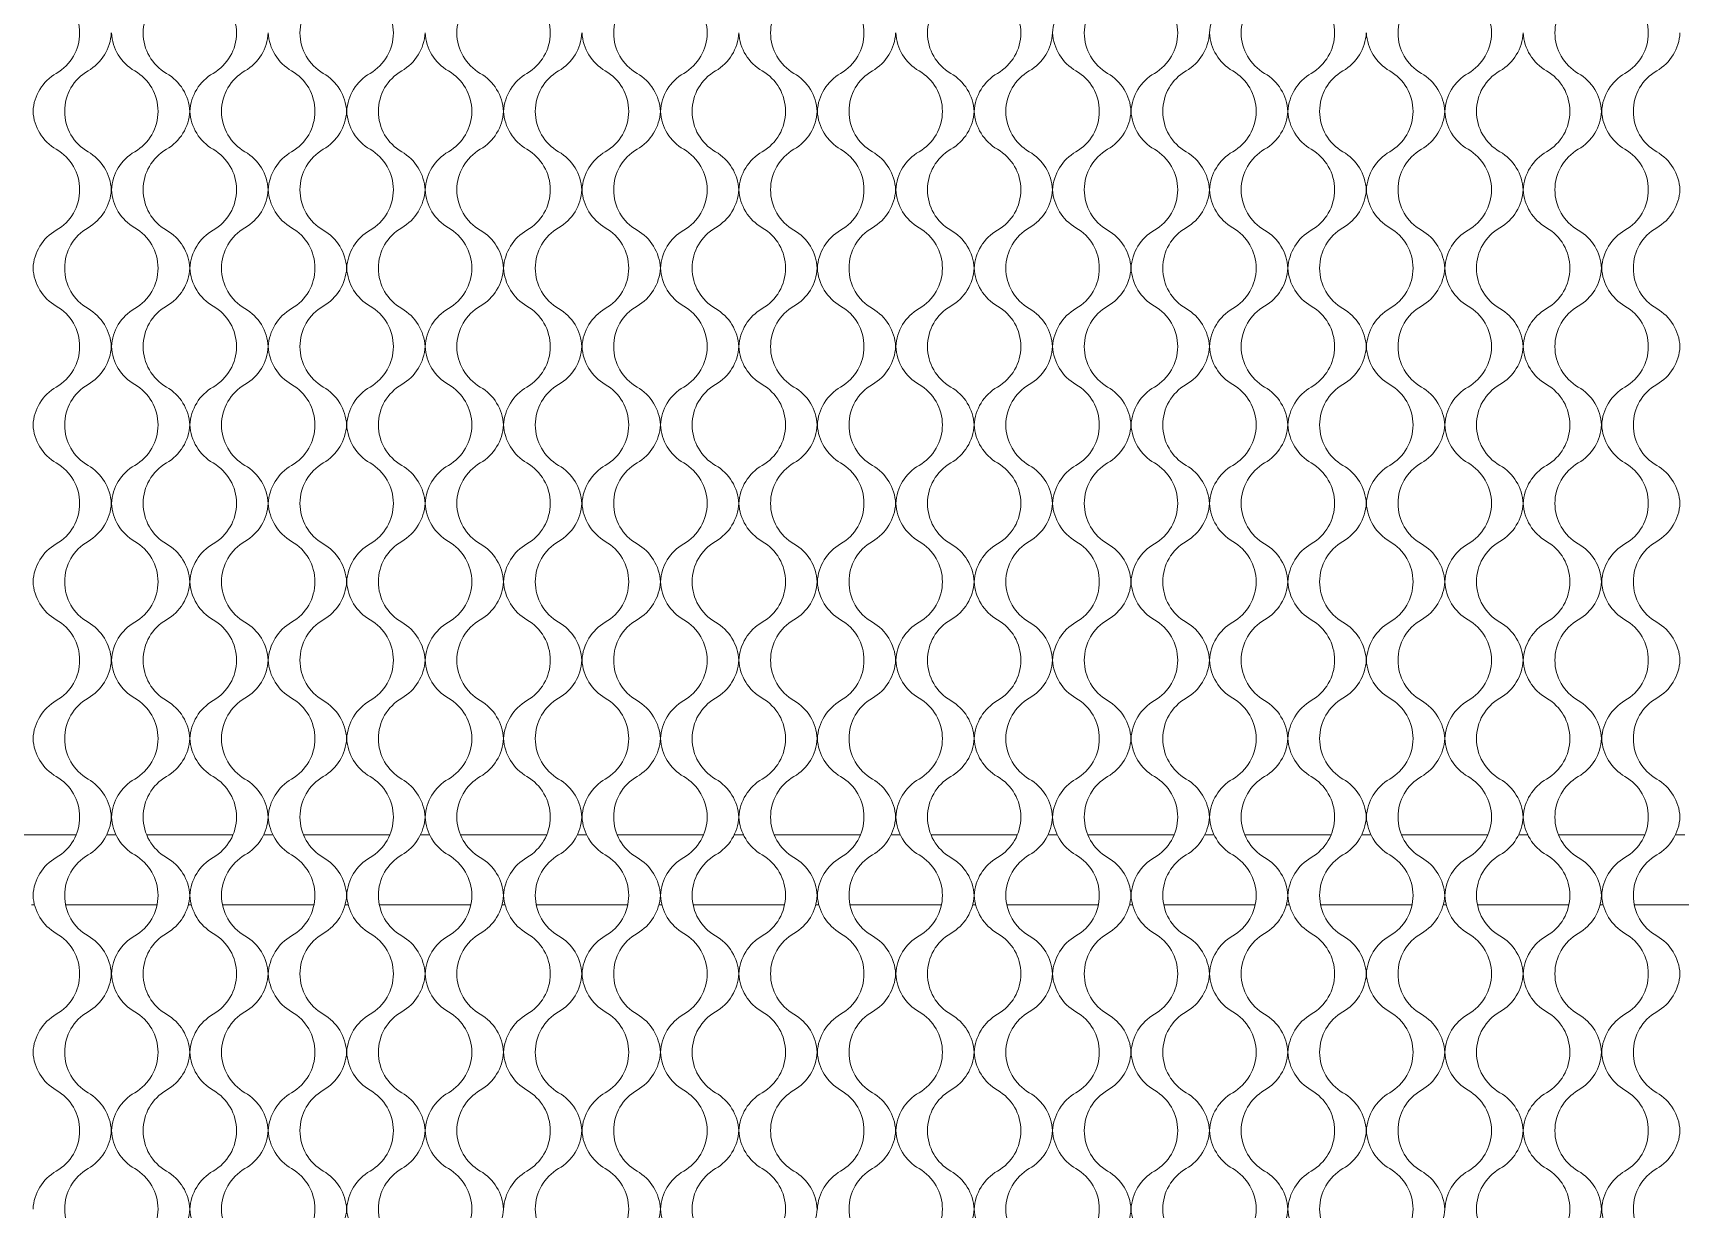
# Model space of a CAD drawing. Header units: millimetres. Extents: x 8 to 1476, y 6 to 1043.
# Drawn here: x 488.9 to 630, y 584.7 to 685.5 of the extents above; entities that cross this region are included whole.
import ezdxf

# ---------------------------------------------------------------- set-up
doc = ezdxf.new("R2010")
doc.units = ezdxf.units.MM
doc.header["$LTSCALE"] = 5

msp = doc.modelspace()

# ---------------------------------------------------------------- linework, layer by layer
at = {"color": 7, "linetype": 'Continuous', "lineweight": 15}
for p, q in [((492.618, 616.769), (485.249, 616.769)), ((496.046, 616.769), (495.256, 616.769)), ((506.053, 616.769), (498.685, 616.769)), ((509.481, 616.769), (508.691, 616.769)), ((519.488, 616.769), (512.12, 616.769)), ((522.916, 616.769), (522.126, 616.769)), ((532.923, 616.769), (525.555, 616.769)), ((536.352, 616.769), (535.561, 616.769)), ((546.358, 616.769), (538.99, 616.769)), ((549.787, 616.769), (548.996, 616.769)), ((559.793, 616.769), (552.425, 616.769)), ((563.222, 616.769), (562.431, 616.769)), ((573.228, 616.769), (565.86, 616.769)), ((576.657, 616.769), (575.867, 616.769)), ((586.663, 616.769), (579.295, 616.769)), ((590.092, 616.769), (589.302, 616.769)), ((600.098, 616.769), (592.73, 616.769)), ((603.527, 616.769), (602.737, 616.769)), ((613.534, 616.769), (606.165, 616.769)), ((616.962, 616.769), (616.172, 616.769)), ((626.969, 616.769), (619.6, 616.769)), ((630.397, 616.769), (629.607, 616.769)), ((488.81, 610.769), (489.058, 610.769)), ((491.733, 610.769), (499.57, 610.769)), ((502.245, 610.769), (502.493, 610.769)), ((505.168, 610.769), (513.005, 610.769)), ((515.68, 610.769), (515.928, 610.769)), ((518.603, 610.769), (526.44, 610.769)), ((529.115, 610.769), (529.363, 610.769)), ((532.038, 610.769), (539.875, 610.769)), ((542.55, 610.769), (542.798, 610.769)), ((545.473, 610.769), (553.31, 610.769)), ((555.985, 610.769), (556.233, 610.769)), ((558.908, 610.769), (566.745, 610.769)), ((569.42, 610.769), (569.668, 610.769)), ((572.343, 610.769), (580.18, 610.769)), ((582.855, 610.769), (583.103, 610.769)), ((585.778, 610.769), (593.615, 610.769)), ((596.29, 610.769), (596.538, 610.769)), ((599.213, 610.769), (607.05, 610.769)), ((609.725, 610.769), (609.973, 610.769)), ((612.649, 610.769), (620.485, 610.769)), ((623.16, 610.769), (623.408, 610.769)), ((626.084, 610.769), (633.92, 610.769))]:
    msp.add_line(p, q, dxfattribs=at)
for centre, start, end in [((488.934, 685.467), 300, 60), ((502.369, 685.467), 120, 240), ((502.369, 685.467), 300, 60), ((515.804, 685.467), 120, 240), ((515.804, 685.467), 300, 60), ((529.239, 685.467), 120, 240), ((529.239, 685.467), 300, 60), ((542.674, 685.467), 120, 240), ((542.674, 685.467), 300, 60), ((556.109, 685.467), 120, 240), ((556.109, 685.467), 300, 60), ((569.544, 685.467), 120, 240), ((569.544, 685.467), 300, 60), ((580.262, 685.256), 120, 176.98071), ((582.979, 685.467), 120, 240), ((582.979, 685.467), 300, 60), ((593.697, 685.256), 120, 176.98071), ((596.414, 685.467), 120, 240), ((596.414, 685.467), 300, 60), ((609.849, 685.467), 120, 240), ((609.849, 685.467), 300, 60), ((623.284, 685.467), 120, 240), ((623.284, 685.467), 300, 60), ((491.651, 685.677), 300, 356.98071), ((499.651, 685.677), 183.01929, 240), ((505.086, 685.677), 300, 356.98071), ((513.086, 685.677), 183.01929, 240), ((518.521, 685.677), 300, 356.98071), ((526.521, 685.677), 183.01929, 240), ((531.956, 685.677), 300, 356.98071), ((539.956, 685.677), 183.01929, 240), ((545.392, 685.677), 300, 356.98071), ((553.392, 685.677), 183.01929, 240), ((558.827, 685.677), 300, 356.98071), ((566.827, 685.677), 183.01929, 240), ((572.262, 685.677), 300, 356.98071), ((580.262, 685.677), 183.01929, 240), ((585.697, 685.677), 300, 356.98071), ((593.697, 685.677), 183.01929, 240), ((599.132, 685.677), 300, 356.98071), ((607.132, 685.677), 183.01929, 240), ((612.567, 685.677), 300, 356.98071), ((620.567, 685.677), 183.01929, 240), ((626.002, 685.677), 300, 356.98071), ((492.934, 678.538), 120, 176.98071), ((495.651, 678.749), 120, 240), ((495.651, 678.749), 300, 60), ((498.369, 678.538), 3.01929, 60), ((506.369, 678.538), 120, 176.98071), ((509.086, 678.749), 120, 240), ((509.086, 678.749), 300, 60), ((511.804, 678.538), 3.01929, 60), ((519.804, 678.538), 120, 176.98071), ((522.521, 678.749), 120, 240), ((522.521, 678.749), 300, 60), ((525.239, 678.538), 3.01929, 60), ((533.239, 678.538), 120, 176.98071), ((535.956, 678.749), 120, 240), ((535.956, 678.749), 300, 60), ((538.674, 678.538), 3.01929, 60), ((546.674, 678.538), 120, 176.98071), ((549.392, 678.749), 120, 240), ((549.392, 678.749), 300, 60), ((552.109, 678.538), 3.01929, 60), ((560.109, 678.538), 120, 176.98071), ((562.827, 678.749), 120, 240), ((562.827, 678.749), 300, 60), ((565.544, 678.538), 3.01929, 60), ((573.544, 678.538), 120, 176.98071), ((576.262, 678.749), 120, 240), ((576.262, 678.749), 300, 60), ((578.979, 678.538), 3.01929, 60), ((586.979, 678.538), 120, 176.98071), ((589.697, 678.749), 120, 240), ((589.697, 678.749), 300, 60), ((592.414, 678.538), 3.01929, 60), ((600.414, 678.538), 120, 176.98071), ((603.132, 678.749), 120, 240), ((603.132, 678.749), 300, 60), ((605.849, 678.538), 3.01929, 60), ((613.849, 678.538), 120, 176.98071), ((616.567, 678.749), 120, 240), ((616.567, 678.749), 300, 60), ((619.284, 678.538), 3.01929, 60), ((627.284, 678.538), 120, 176.98071), ((630.002, 678.749), 120, 240), ((492.934, 678.96), 183.01929, 240), ((498.369, 678.96), 300, 356.98071), ((506.369, 678.96), 183.01929, 240), ((511.804, 678.96), 300, 356.98071), ((519.804, 678.96), 183.01929, 240), ((525.239, 678.96), 300, 356.98071), ((533.239, 678.96), 183.01929, 240), ((538.674, 678.96), 300, 356.98071), ((546.674, 678.96), 183.01929, 240), ((552.109, 678.96), 300, 356.98071), ((560.109, 678.96), 183.01929, 240), ((565.544, 678.96), 300, 356.98071), ((573.544, 678.96), 183.01929, 240), ((578.979, 678.96), 300, 356.98071), ((586.979, 678.96), 183.01929, 240), ((592.414, 678.96), 300, 356.98071), ((600.414, 678.96), 183.01929, 240), ((605.849, 678.96), 300, 356.98071), ((613.849, 678.96), 183.01929, 240), ((619.284, 678.96), 300, 356.98071), ((627.284, 678.96), 183.01929, 240), ((488.934, 672.031), 300, 60), ((491.651, 671.821), 3.01929, 60), ((499.651, 671.821), 120, 176.98071), ((502.369, 672.031), 120, 240), ((502.369, 672.031), 300, 60), ((505.086, 671.821), 3.01929, 60), ((513.086, 671.821), 120, 176.98071), ((515.804, 672.031), 120, 240), ((515.804, 672.031), 300, 60), ((518.521, 671.821), 3.01929, 60), ((526.521, 671.821), 120, 176.98071), ((529.239, 672.031), 120, 240), ((529.239, 672.031), 300, 60), ((531.956, 671.821), 3.01929, 60), ((539.956, 671.821), 120, 176.98071), ((542.674, 672.031), 120, 240), ((542.674, 672.031), 300, 60), ((545.392, 671.821), 3.01929, 60), ((553.392, 671.821), 120, 176.98071), ((556.109, 672.031), 120, 240), ((556.109, 672.031), 300, 60), ((558.827, 671.821), 3.01929, 60), ((566.827, 671.821), 120, 176.98071), ((569.544, 672.031), 120, 240), ((569.544, 672.031), 300, 60), ((572.262, 671.821), 3.01929, 60), ((580.262, 671.821), 120, 176.98071), ((582.979, 672.031), 120, 240), ((582.979, 672.031), 300, 60), ((585.697, 671.821), 3.01929, 60), ((593.697, 671.821), 120, 176.98071), ((596.414, 672.031), 120, 240), ((596.414, 672.031), 300, 60), ((599.132, 671.821), 3.01929, 60), ((607.132, 671.821), 120, 176.98071), ((609.849, 672.031), 120, 240), ((609.849, 672.031), 300, 60), ((612.567, 671.821), 3.01929, 60), ((620.567, 671.821), 120, 176.98071), ((623.284, 672.031), 120, 240), ((623.284, 672.031), 300, 60), ((626.002, 671.821), 3.01929, 60), ((491.651, 672.242), 300, 356.98071), ((499.651, 672.242), 183.01929, 240), ((505.086, 672.242), 300, 356.98071), ((513.086, 672.242), 183.01929, 240), ((518.521, 672.242), 300, 356.98071), ((526.521, 672.242), 183.01929, 240), ((531.956, 672.242), 300, 356.98071), ((539.956, 672.242), 183.01929, 240), ((545.392, 672.242), 300, 356.98071), ((553.392, 672.242), 183.01929, 240), ((558.827, 672.242), 300, 356.98071), ((566.827, 672.242), 183.01929, 240), ((572.262, 672.242), 300, 356.98071), ((580.262, 672.242), 183.01929, 240), ((585.697, 672.242), 300, 356.98071), ((593.697, 672.242), 183.01929, 240), ((599.132, 672.242), 300, 356.98071), ((607.132, 672.242), 183.01929, 240), ((612.567, 672.242), 300, 356.98071), ((620.567, 672.242), 183.01929, 240), ((626.002, 672.242), 300, 356.98071), ((495.651, 665.314), 120, 240), ((495.651, 665.314), 300, 60), ((509.086, 665.314), 120, 240), ((509.086, 665.314), 300, 60), ((522.521, 665.314), 120, 240), ((522.521, 665.314), 300, 60), ((535.956, 665.314), 120, 240), ((535.956, 665.314), 300, 60), ((549.392, 665.314), 120, 240), ((549.392, 665.314), 300, 60), ((562.827, 665.314), 120, 240), ((562.827, 665.314), 300, 60), ((576.262, 665.314), 120, 240), ((576.262, 665.314), 300, 60), ((589.697, 665.314), 120, 240), ((589.697, 665.314), 300, 60), ((603.132, 665.314), 120, 240), ((603.132, 665.314), 300, 60), ((616.567, 665.314), 120, 240), ((616.567, 665.314), 300, 60), ((630.002, 665.314), 120, 240), ((492.934, 665.103), 120, 176.98071), ((498.369, 665.103), 3.01929, 60), ((506.369, 665.103), 120, 176.98071), ((511.804, 665.103), 3.01929, 60), ((519.804, 665.103), 120, 176.98071), ((525.239, 665.103), 3.01929, 60), ((533.239, 665.103), 120, 176.98071), ((538.674, 665.103), 3.01929, 60), ((546.674, 665.103), 120, 176.98071), ((552.109, 665.103), 3.01929, 60), ((560.109, 665.103), 120, 176.98071), ((565.544, 665.103), 3.01929, 60), ((573.544, 665.103), 120, 176.98071), ((578.979, 665.103), 3.01929, 60), ((586.979, 665.103), 120, 176.98071), ((592.414, 665.103), 3.01929, 60), ((600.414, 665.103), 120, 176.98071), ((605.849, 665.103), 3.01929, 60), ((613.849, 665.103), 120, 176.98071), ((619.284, 665.103), 3.01929, 60), ((627.284, 665.103), 120, 176.98071), ((492.934, 665.525), 183.01929, 240), ((498.369, 665.525), 300, 356.98071), ((506.369, 665.525), 183.01929, 240), ((511.804, 665.525), 300, 356.98071), ((519.804, 665.525), 183.01929, 240), ((525.239, 665.525), 300, 356.98071), ((533.239, 665.525), 183.01929, 240), ((538.674, 665.525), 300, 356.98071), ((546.674, 665.525), 183.01929, 240), ((552.109, 665.525), 300, 356.98071), ((560.109, 665.525), 183.01929, 240), ((565.544, 665.525), 300, 356.98071), ((573.544, 665.525), 183.01929, 240), ((578.979, 665.525), 300, 356.98071), ((586.979, 665.525), 183.01929, 240), ((592.414, 665.525), 300, 356.98071), ((600.414, 665.525), 183.01929, 240), ((605.849, 665.525), 300, 356.98071), ((613.849, 665.525), 183.01929, 240), ((619.284, 665.525), 300, 356.98071), ((627.284, 665.525), 183.01929, 240), ((488.934, 658.596), 300, 60), ((491.651, 658.386), 3.01929, 60), ((499.651, 658.386), 120, 176.98071), ((502.369, 658.596), 120, 240), ((502.369, 658.596), 300, 60), ((505.086, 658.386), 3.01929, 60), ((513.086, 658.386), 120, 176.98071), ((515.804, 658.596), 120, 240), ((515.804, 658.596), 300, 60), ((518.521, 658.386), 3.01929, 60), ((526.521, 658.386), 120, 176.98071), ((529.239, 658.596), 120, 240), ((529.239, 658.596), 300, 60), ((531.956, 658.386), 3.01929, 60), ((539.956, 658.386), 120, 176.98071), ((542.674, 658.596), 120, 240), ((542.674, 658.596), 300, 60), ((545.392, 658.386), 3.01929, 60), ((553.392, 658.386), 120, 176.98071), ((556.109, 658.596), 120, 240), ((556.109, 658.596), 300, 60), ((558.827, 658.386), 3.01929, 60), ((566.827, 658.386), 120, 176.98071), ((569.544, 658.596), 120, 240), ((569.544, 658.596), 300, 60), ((572.262, 658.386), 3.01929, 60), ((580.262, 658.386), 120, 176.98071), ((582.979, 658.596), 120, 240), ((582.979, 658.596), 300, 60), ((585.697, 658.386), 3.01929, 60), ((593.697, 658.386), 120, 176.98071), ((596.414, 658.596), 120, 240), ((596.414, 658.596), 300, 60), ((599.132, 658.386), 3.01929, 60), ((607.132, 658.386), 120, 176.98071), ((609.849, 658.596), 120, 240), ((609.849, 658.596), 300, 60), ((612.567, 658.386), 3.01929, 60), ((620.567, 658.386), 120, 176.98071), ((623.284, 658.596), 120, 240), ((623.284, 658.596), 300, 60), ((626.002, 658.386), 3.01929, 60), ((491.651, 658.807), 300, 356.98071), ((499.651, 658.807), 183.01929, 240), ((505.086, 658.807), 300, 356.98071), ((513.086, 658.807), 183.01929, 240), ((518.521, 658.807), 300, 356.98071), ((526.521, 658.807), 183.01929, 240), ((531.956, 658.807), 300, 356.98071), ((539.956, 658.807), 183.01929, 240), ((545.392, 658.807), 300, 356.98071), ((553.392, 658.807), 183.01929, 240), ((558.827, 658.807), 300, 356.98071), ((566.827, 658.807), 183.01929, 240), ((572.262, 658.807), 300, 356.98071), ((580.262, 658.807), 183.01929, 240), ((585.697, 658.807), 300, 356.98071), ((593.697, 658.807), 183.01929, 240), ((599.132, 658.807), 300, 356.98071), ((607.132, 658.807), 183.01929, 240), ((612.567, 658.807), 300, 356.98071), ((620.567, 658.807), 183.01929, 240), ((626.002, 658.807), 300, 356.98071), ((492.934, 651.668), 120, 176.98071), ((495.651, 651.879), 120, 240), ((495.651, 651.879), 300, 60), ((498.369, 651.668), 3.01929, 60), ((506.369, 651.668), 120, 176.98071), ((509.086, 651.879), 120, 240), ((509.086, 651.879), 300, 60), ((511.804, 651.668), 3.01929, 60), ((519.804, 651.668), 120, 176.98071), ((522.521, 651.879), 120, 240), ((522.521, 651.879), 300, 60), ((525.239, 651.668), 3.01929, 60), ((533.239, 651.668), 120, 176.98071), ((535.956, 651.879), 120, 240), ((535.956, 651.879), 300, 60), ((538.674, 651.668), 3.01929, 60), ((546.674, 651.668), 120, 176.98071), ((549.392, 651.879), 120, 240), ((549.392, 651.879), 300, 60), ((552.109, 651.668), 3.01929, 60), ((560.109, 651.668), 120, 176.98071), ((562.827, 651.879), 120, 240), ((562.827, 651.879), 300, 60), ((565.544, 651.668), 3.01929, 60), ((573.544, 651.668), 120, 176.98071), ((576.262, 651.879), 120, 240), ((576.262, 651.879), 300, 60), ((578.979, 651.668), 3.01929, 60), ((586.979, 651.668), 120, 176.98071), ((589.697, 651.879), 120, 240), ((589.697, 651.879), 300, 60), ((592.414, 651.668), 3.01929, 60), ((600.414, 651.668), 120, 176.98071), ((603.132, 651.879), 120, 240), ((603.132, 651.879), 300, 60), ((605.849, 651.668), 3.01929, 60), ((613.849, 651.668), 120, 176.98071), ((616.567, 651.879), 120, 240), ((616.567, 651.879), 300, 60), ((619.284, 651.668), 3.01929, 60), ((627.284, 651.668), 120, 176.98071), ((630.002, 651.879), 120, 240), ((492.934, 652.09), 183.01929, 240), ((498.369, 652.09), 300, 356.98071), ((506.369, 652.09), 183.01929, 240), ((511.804, 652.09), 300, 356.98071), ((519.804, 652.09), 183.01929, 240), ((525.239, 652.09), 300, 356.98071), ((533.239, 652.09), 183.01929, 240), ((538.674, 652.09), 300, 356.98071), ((546.674, 652.09), 183.01929, 240), ((552.109, 652.09), 300, 356.98071), ((560.109, 652.09), 183.01929, 240), ((565.544, 652.09), 300, 356.98071), ((573.544, 652.09), 183.01929, 240), ((578.979, 652.09), 300, 356.98071), ((586.979, 652.09), 183.01929, 240), ((592.414, 652.09), 300, 356.98071), ((600.414, 652.09), 183.01929, 240), ((605.849, 652.09), 300, 356.98071), ((613.849, 652.09), 183.01929, 240), ((619.284, 652.09), 300, 356.98071), ((627.284, 652.09), 183.01929, 240), ((488.934, 645.161), 300, 60), ((491.651, 644.951), 3.01929, 60), ((499.651, 644.951), 120, 176.98071), ((502.369, 645.161), 120, 240), ((502.369, 645.161), 300, 60), ((505.086, 644.951), 3.01929, 60), ((513.086, 644.951), 120, 176.98071), ((515.804, 645.161), 120, 240), ((515.804, 645.161), 300, 60), ((518.521, 644.951), 3.01929, 60), ((526.521, 644.951), 120, 176.98071), ((529.239, 645.161), 120, 240), ((529.239, 645.161), 300, 60), ((531.956, 644.951), 3.01929, 60), ((539.956, 644.951), 120, 176.98071), ((542.674, 645.161), 120, 240), ((542.674, 645.161), 300, 60), ((545.392, 644.951), 3.01929, 60), ((553.392, 644.951), 120, 176.98071), ((556.109, 645.161), 120, 240), ((556.109, 645.161), 300, 60), ((558.827, 644.951), 3.01929, 60), ((566.827, 644.951), 120, 176.98071), ((569.544, 645.161), 120, 240), ((569.544, 645.161), 300, 60), ((572.262, 644.951), 3.01929, 60), ((580.262, 644.951), 120, 176.98071), ((582.979, 645.161), 120, 240), ((582.979, 645.161), 300, 60), ((585.697, 644.951), 3.01929, 60), ((593.697, 644.951), 120, 176.98071), ((596.414, 645.161), 120, 240), ((596.414, 645.161), 300, 60), ((599.132, 644.951), 3.01929, 60), ((607.132, 644.951), 120, 176.98071), ((609.849, 645.161), 120, 240), ((609.849, 645.161), 300, 60), ((612.567, 644.951), 3.01929, 60), ((620.567, 644.951), 120, 176.98071), ((623.284, 645.161), 120, 240), ((623.284, 645.161), 300, 60), ((626.002, 644.951), 3.01929, 60), ((491.651, 645.372), 300, 356.98071), ((499.651, 645.372), 183.01929, 240), ((505.086, 645.372), 300, 356.98071), ((513.086, 645.372), 183.01929, 240), ((518.521, 645.372), 300, 356.98071), ((526.521, 645.372), 183.01929, 240), ((531.956, 645.372), 300, 356.98071), ((539.956, 645.372), 183.01929, 240), ((545.392, 645.372), 300, 356.98071), ((553.392, 645.372), 183.01929, 240), ((558.827, 645.372), 300, 356.98071), ((566.827, 645.372), 183.01929, 240), ((572.262, 645.372), 300, 356.98071), ((580.262, 645.372), 183.01929, 240), ((585.697, 645.372), 300, 356.98071), ((593.697, 645.372), 183.01929, 240), ((599.132, 645.372), 300, 356.98071), ((607.132, 645.372), 183.01929, 240), ((612.567, 645.372), 300, 356.98071), ((620.567, 645.372), 183.01929, 240), ((626.002, 645.372), 300, 356.98071), ((495.651, 638.444), 120, 240), ((495.651, 638.444), 300, 60), ((509.086, 638.444), 120, 240), ((509.086, 638.444), 300, 60), ((522.521, 638.444), 120, 240), ((522.521, 638.444), 300, 60), ((535.956, 638.444), 120, 240), ((535.956, 638.444), 300, 60), ((549.392, 638.444), 120, 240), ((549.392, 638.444), 300, 60), ((562.827, 638.444), 120, 240), ((562.827, 638.444), 300, 60), ((576.262, 638.444), 120, 240), ((576.262, 638.444), 300, 60), ((589.697, 638.444), 120, 240), ((589.697, 638.444), 300, 60), ((603.132, 638.444), 120, 240), ((603.132, 638.444), 300, 60), ((616.567, 638.444), 120, 240), ((616.567, 638.444), 300, 60), ((630.002, 638.444), 120, 240), ((492.934, 638.233), 120, 176.98071), ((498.369, 638.233), 3.01929, 60), ((506.369, 638.233), 120, 176.98071), ((511.804, 638.233), 3.01929, 60), ((519.804, 638.233), 120, 176.98071), ((525.239, 638.233), 3.01929, 60), ((533.239, 638.233), 120, 176.98071), ((538.674, 638.233), 3.01929, 60), ((546.674, 638.233), 120, 176.98071), ((552.109, 638.233), 3.01929, 60), ((560.109, 638.233), 120, 176.98071), ((565.544, 638.233), 3.01929, 60), ((573.544, 638.233), 120, 176.98071), ((578.979, 638.233), 3.01929, 60), ((586.979, 638.233), 120, 176.98071), ((592.414, 638.233), 3.01929, 60), ((600.414, 638.233), 120, 176.98071), ((605.849, 638.233), 3.01929, 60), ((613.849, 638.233), 120, 176.98071), ((619.284, 638.233), 3.01929, 60), ((627.284, 638.233), 120, 176.98071), ((492.934, 638.655), 183.01929, 240), ((498.369, 638.655), 300, 356.98071), ((506.369, 638.655), 183.01929, 240), ((511.804, 638.655), 300, 356.98071), ((519.804, 638.655), 183.01929, 240), ((525.239, 638.655), 300, 356.98071), ((533.239, 638.655), 183.01929, 240), ((538.674, 638.655), 300, 356.98071), ((546.674, 638.655), 183.01929, 240), ((552.109, 638.655), 300, 356.98071), ((560.109, 638.655), 183.01929, 240), ((565.544, 638.655), 300, 356.98071), ((573.544, 638.655), 183.01929, 240), ((578.979, 638.655), 300, 356.98071), ((586.979, 638.655), 183.01929, 240), ((592.414, 638.655), 300, 356.98071), ((600.414, 638.655), 183.01929, 240), ((605.849, 638.655), 300, 356.98071), ((613.849, 638.655), 183.01929, 240), ((619.284, 638.655), 300, 356.98071), ((627.284, 638.655), 183.01929, 240), ((488.934, 631.726), 300, 60), ((491.651, 631.516), 3.01929, 60), ((499.651, 631.516), 120, 176.98071), ((502.369, 631.726), 120, 240), ((502.369, 631.726), 300, 60), ((505.086, 631.516), 3.01929, 60), ((513.086, 631.516), 120, 176.98071), ((515.804, 631.726), 120, 240), ((515.804, 631.726), 300, 60), ((518.521, 631.516), 3.01929, 60), ((526.521, 631.516), 120, 176.98071), ((529.239, 631.726), 120, 240), ((529.239, 631.726), 300, 60), ((531.956, 631.516), 3.01929, 60), ((539.956, 631.516), 120, 176.98071), ((542.674, 631.726), 120, 240), ((542.674, 631.726), 300, 60), ((545.392, 631.516), 3.01929, 60), ((553.392, 631.516), 120, 176.98071), ((556.109, 631.726), 120, 240), ((556.109, 631.726), 300, 60), ((558.827, 631.516), 3.01929, 60), ((566.827, 631.516), 120, 176.98071), ((569.544, 631.726), 120, 240), ((569.544, 631.726), 300, 60), ((572.262, 631.516), 3.01929, 60), ((580.262, 631.516), 120, 176.98071), ((582.979, 631.726), 120, 240), ((582.979, 631.726), 300, 60), ((585.697, 631.516), 3.01929, 60), ((593.697, 631.516), 120, 176.98071), ((596.414, 631.726), 120, 240), ((596.414, 631.726), 300, 60), ((599.132, 631.516), 3.01929, 60), ((607.132, 631.516), 120, 176.98071), ((609.849, 631.726), 120, 240), ((609.849, 631.726), 300, 60), ((612.567, 631.516), 3.01929, 60), ((620.567, 631.516), 120, 176.98071), ((623.284, 631.726), 120, 240), ((623.284, 631.726), 300, 60), ((626.002, 631.516), 3.01929, 60), ((491.651, 631.937), 300, 356.98071), ((499.651, 631.937), 183.01929, 240), ((505.086, 631.937), 300, 356.98071), ((513.086, 631.937), 183.01929, 240), ((518.521, 631.937), 300, 356.98071), ((526.521, 631.937), 183.01929, 240), ((531.956, 631.937), 300, 356.98071), ((539.956, 631.937), 183.01929, 240), ((545.392, 631.937), 300, 356.98071), ((553.392, 631.937), 183.01929, 240), ((558.827, 631.937), 300, 356.98071), ((566.827, 631.937), 183.01929, 240), ((572.262, 631.937), 300, 356.98071), ((580.262, 631.937), 183.01929, 240), ((585.697, 631.937), 300, 356.98071), ((593.697, 631.937), 183.01929, 240), ((599.132, 631.937), 300, 356.98071), ((607.132, 631.937), 183.01929, 240), ((612.567, 631.937), 300, 356.98071), ((620.567, 631.937), 183.01929, 240), ((626.002, 631.937), 300, 356.98071), ((492.934, 624.798), 120, 176.98071), ((495.651, 625.009), 120, 240), ((495.651, 625.009), 300, 60), ((498.369, 624.798), 3.01929, 60), ((506.369, 624.798), 120, 176.98071), ((509.086, 625.009), 120, 240), ((509.086, 625.009), 300, 60), ((511.804, 624.798), 3.01929, 60), ((519.804, 624.798), 120, 176.98071), ((522.521, 625.009), 120, 240), ((522.521, 625.009), 300, 60), ((525.239, 624.798), 3.01929, 60), ((533.239, 624.798), 120, 176.98071), ((535.956, 625.009), 120, 240), ((535.956, 625.009), 300, 60), ((538.674, 624.798), 3.01929, 60), ((546.674, 624.798), 120, 176.98071), ((549.392, 625.009), 120, 240), ((549.392, 625.009), 300, 60), ((552.109, 624.798), 3.01929, 60), ((560.109, 624.798), 120, 176.98071), ((562.827, 625.009), 120, 240), ((562.827, 625.009), 300, 60), ((565.544, 624.798), 3.01929, 60), ((573.544, 624.798), 120, 176.98071), ((576.262, 625.009), 120, 240), ((576.262, 625.009), 300, 60), ((578.979, 624.798), 3.01929, 60), ((586.979, 624.798), 120, 176.98071), ((589.697, 625.009), 120, 240), ((589.697, 625.009), 300, 60), ((592.414, 624.798), 3.01929, 60), ((600.414, 624.798), 120, 176.98071), ((603.132, 625.009), 120, 240), ((603.132, 625.009), 300, 60), ((605.849, 624.798), 3.01929, 60), ((613.849, 624.798), 120, 176.98071), ((616.567, 625.009), 120, 240), ((616.567, 625.009), 300, 60), ((619.284, 624.798), 3.01929, 60), ((627.284, 624.798), 120, 176.98071), ((630.002, 625.009), 120, 240), ((492.934, 625.22), 183.01929, 240), ((498.369, 625.22), 300, 356.98071), ((506.369, 625.22), 183.01929, 240), ((511.804, 625.22), 300, 356.98071), ((519.804, 625.22), 183.01929, 240), ((525.239, 625.22), 300, 356.98071), ((533.239, 625.22), 183.01929, 240), ((538.674, 625.22), 300, 356.98071), ((546.674, 625.22), 183.01929, 240), ((552.109, 625.22), 300, 356.98071), ((560.109, 625.22), 183.01929, 240), ((565.544, 625.22), 300, 356.98071), ((573.544, 625.22), 183.01929, 240), ((578.979, 625.22), 300, 356.98071), ((586.979, 625.22), 183.01929, 240), ((592.414, 625.22), 300, 356.98071), ((600.414, 625.22), 183.01929, 240), ((605.849, 625.22), 300, 356.98071), ((613.849, 625.22), 183.01929, 240), ((619.284, 625.22), 300, 356.98071), ((627.284, 625.22), 183.01929, 240), ((488.934, 618.291), 300, 60), ((491.651, 618.081), 3.01929, 60), ((499.651, 618.081), 120, 176.98071), ((502.369, 618.291), 120, 240), ((502.369, 618.291), 300, 60), ((505.086, 618.081), 3.01929, 60), ((513.086, 618.081), 120, 176.98071), ((515.804, 618.291), 120, 240), ((515.804, 618.291), 300, 60), ((518.521, 618.081), 3.01929, 60), ((526.521, 618.081), 120, 176.98071), ((529.239, 618.291), 120, 240), ((529.239, 618.291), 300, 60), ((531.956, 618.081), 3.01929, 60), ((539.956, 618.081), 120, 176.98071), ((542.674, 618.291), 120, 240), ((542.674, 618.291), 300, 60), ((545.392, 618.081), 3.01929, 60), ((553.392, 618.081), 120, 176.98071), ((556.109, 618.291), 120, 240), ((556.109, 618.291), 300, 60), ((558.827, 618.081), 3.01929, 60), ((566.827, 618.081), 120, 176.98071), ((569.544, 618.291), 120, 240), ((569.544, 618.291), 300, 60), ((572.262, 618.081), 3.01929, 60), ((580.262, 618.081), 120, 176.98071), ((582.979, 618.291), 120, 240), ((582.979, 618.291), 300, 60), ((585.697, 618.081), 3.01929, 60), ((593.697, 618.081), 120, 176.98071), ((596.414, 618.291), 120, 240), ((596.414, 618.291), 300, 60), ((599.132, 618.081), 3.01929, 60), ((607.132, 618.081), 120, 176.98071), ((609.849, 618.291), 120, 240), ((609.849, 618.291), 300, 60), ((612.567, 618.081), 3.01929, 60), ((620.567, 618.081), 120, 176.98071), ((623.284, 618.291), 120, 240), ((623.284, 618.291), 300, 60), ((626.002, 618.081), 3.01929, 60), ((491.651, 618.502), 300, 356.98071), ((499.651, 618.502), 183.01929, 240), ((505.086, 618.502), 300, 356.98071), ((513.086, 618.502), 183.01929, 240), ((518.521, 618.502), 300, 356.98071), ((526.521, 618.502), 183.01929, 240), ((531.956, 618.502), 300, 356.98071), ((539.956, 618.502), 183.01929, 240), ((545.392, 618.502), 300, 356.98071), ((553.392, 618.502), 183.01929, 240), ((558.827, 618.502), 300, 356.98071), ((566.827, 618.502), 183.01929, 240), ((572.262, 618.502), 300, 356.98071), ((580.262, 618.502), 183.01929, 240), ((585.697, 618.502), 300, 356.98071), ((593.697, 618.502), 183.01929, 240), ((599.132, 618.502), 300, 356.98071), ((607.132, 618.502), 183.01929, 240), ((612.567, 618.502), 300, 356.98071), ((620.567, 618.502), 183.01929, 240), ((626.002, 618.502), 300, 356.98071), ((492.934, 611.363), 120, 176.98071), ((495.651, 611.574), 120, 240), ((495.651, 611.574), 300, 60), ((498.369, 611.363), 3.01929, 60), ((506.369, 611.363), 120, 176.98071), ((509.086, 611.574), 120, 240), ((509.086, 611.574), 300, 60), ((511.804, 611.363), 3.01929, 60), ((519.804, 611.363), 120, 176.98071), ((522.521, 611.574), 120, 240), ((522.521, 611.574), 300, 60), ((525.239, 611.363), 3.01929, 60), ((533.239, 611.363), 120, 176.98071), ((535.956, 611.574), 120, 240), ((535.956, 611.574), 300, 60), ((538.674, 611.363), 3.01929, 60), ((546.674, 611.363), 120, 176.98071), ((549.392, 611.574), 120, 240), ((549.392, 611.574), 300, 60), ((552.109, 611.363), 3.01929, 60), ((560.109, 611.363), 120, 176.98071), ((562.827, 611.574), 120, 240), ((562.827, 611.574), 300, 60), ((565.544, 611.363), 3.01929, 60), ((573.544, 611.363), 120, 176.98071), ((576.262, 611.574), 120, 240), ((576.262, 611.574), 300, 60), ((578.979, 611.363), 3.01929, 60), ((586.979, 611.363), 120, 176.98071), ((589.697, 611.574), 120, 240), ((589.697, 611.574), 300, 60), ((592.414, 611.363), 3.01929, 60), ((600.414, 611.363), 120, 176.98071), ((603.132, 611.574), 120, 240), ((603.132, 611.574), 300, 60), ((605.849, 611.363), 3.01929, 60), ((613.849, 611.363), 120, 176.98071), ((616.567, 611.574), 120, 240), ((616.567, 611.574), 300, 60), ((619.284, 611.363), 3.01929, 60), ((627.284, 611.363), 120, 176.98071), ((630.002, 611.574), 120, 240), ((492.934, 611.785), 183.01929, 240), ((498.369, 611.785), 300, 356.98071), ((506.369, 611.785), 183.01929, 240), ((511.804, 611.785), 300, 356.98071), ((519.804, 611.785), 183.01929, 240), ((525.239, 611.785), 300, 356.98071), ((533.239, 611.785), 183.01929, 240), ((538.674, 611.785), 300, 356.98071), ((546.674, 611.785), 183.01929, 240), ((552.109, 611.785), 300, 356.98071), ((560.109, 611.785), 183.01929, 240), ((565.544, 611.785), 300, 356.98071), ((573.544, 611.785), 183.01929, 240), ((578.979, 611.785), 300, 356.98071), ((586.979, 611.785), 183.01929, 240), ((592.414, 611.785), 300, 356.98071), ((600.414, 611.785), 183.01929, 240), ((605.849, 611.785), 300, 356.98071), ((613.849, 611.785), 183.01929, 240), ((619.284, 611.785), 300, 356.98071), ((627.284, 611.785), 183.01929, 240), ((488.934, 604.856), 300, 60), ((491.651, 604.646), 3.01929, 60), ((499.651, 604.646), 120, 176.98071), ((502.369, 604.856), 120, 240), ((502.369, 604.856), 300, 60), ((505.086, 604.646), 3.01929, 60), ((513.086, 604.646), 120, 176.98071), ((515.804, 604.856), 120, 240), ((515.804, 604.856), 300, 60), ((518.521, 604.646), 3.01929, 60), ((526.521, 604.646), 120, 176.98071), ((529.239, 604.856), 120, 240), ((529.239, 604.856), 300, 60), ((531.956, 604.646), 3.01929, 60), ((539.956, 604.646), 120, 176.98071), ((542.674, 604.856), 120, 240), ((542.674, 604.856), 300, 60), ((545.392, 604.646), 3.01929, 60), ((553.392, 604.646), 120, 176.98071), ((556.109, 604.856), 120, 240), ((556.109, 604.856), 300, 60), ((558.827, 604.646), 3.01929, 60), ((566.827, 604.646), 120, 176.98071), ((569.544, 604.856), 120, 240), ((569.544, 604.856), 300, 60), ((572.262, 604.646), 3.01929, 60), ((580.262, 604.646), 120, 176.98071), ((582.979, 604.856), 120, 240), ((582.979, 604.856), 300, 60), ((585.697, 604.646), 3.01929, 60), ((593.697, 604.646), 120, 176.98071), ((596.414, 604.856), 120, 240), ((596.414, 604.856), 300, 60), ((599.132, 604.646), 3.01929, 60), ((607.132, 604.646), 120, 176.98071), ((609.849, 604.856), 120, 240), ((609.849, 604.856), 300, 60), ((612.567, 604.646), 3.01929, 60), ((620.567, 604.646), 120, 176.98071), ((623.284, 604.856), 120, 240), ((623.284, 604.856), 300, 60), ((626.002, 604.646), 3.01929, 60), ((491.651, 605.067), 300, 356.98071), ((499.651, 605.067), 183.01929, 240), ((505.086, 605.067), 300, 356.98071), ((513.086, 605.067), 183.01929, 240), ((518.521, 605.067), 300, 356.98071), ((526.521, 605.067), 183.01929, 240), ((531.956, 605.067), 300, 356.98071), ((539.956, 605.067), 183.01929, 240), ((545.392, 605.067), 300, 356.98071), ((553.392, 605.067), 183.01929, 240), ((558.827, 605.067), 300, 356.98071), ((566.827, 605.067), 183.01929, 240), ((572.262, 605.067), 300, 356.98071), ((580.262, 605.067), 183.01929, 240), ((585.697, 605.067), 300, 356.98071), ((593.697, 605.067), 183.01929, 240), ((599.132, 605.067), 300, 356.98071), ((607.132, 605.067), 183.01929, 240), ((612.567, 605.067), 300, 356.98071), ((620.567, 605.067), 183.01929, 240), ((626.002, 605.067), 300, 356.98071), ((492.934, 597.928), 120, 176.98071), ((495.651, 598.139), 120, 240), ((495.651, 598.139), 300, 60), ((498.369, 597.928), 3.01929, 60), ((506.369, 597.928), 120, 176.98071), ((509.086, 598.139), 120, 240), ((509.086, 598.139), 300, 60), ((511.804, 597.928), 3.01929, 60), ((519.804, 597.928), 120, 176.98071), ((522.521, 598.139), 120, 240), ((522.521, 598.139), 300, 60), ((525.239, 597.928), 3.01929, 60), ((533.239, 597.928), 120, 176.98071), ((535.956, 598.139), 120, 240), ((535.956, 598.139), 300, 60), ((538.674, 597.928), 3.01929, 60), ((546.674, 597.928), 120, 176.98071), ((549.392, 598.139), 120, 240), ((549.392, 598.139), 300, 60), ((552.109, 597.928), 3.01929, 60), ((560.109, 597.928), 120, 176.98071), ((562.827, 598.139), 120, 240), ((562.827, 598.139), 300, 60), ((565.544, 597.928), 3.01929, 60), ((573.544, 597.928), 120, 176.98071), ((576.262, 598.139), 120, 240), ((576.262, 598.139), 300, 60), ((578.979, 597.928), 3.01929, 60), ((586.979, 597.928), 120, 176.98071), ((589.697, 598.139), 120, 240), ((589.697, 598.139), 300, 60), ((592.414, 597.928), 3.01929, 60), ((600.414, 597.928), 120, 176.98071), ((603.132, 598.139), 120, 240), ((603.132, 598.139), 300, 60), ((605.849, 597.928), 3.01929, 60), ((613.849, 597.928), 120, 176.98071), ((616.567, 598.139), 120, 240), ((616.567, 598.139), 300, 60), ((619.284, 597.928), 3.01929, 60), ((627.284, 597.928), 120, 176.98071), ((630.002, 598.139), 120, 240), ((492.934, 598.35), 183.01929, 240), ((498.369, 598.35), 300, 356.98071), ((506.369, 598.35), 183.01929, 240), ((511.804, 598.35), 300, 356.98071), ((519.804, 598.35), 183.01929, 240), ((525.239, 598.35), 300, 356.98071), ((533.239, 598.35), 183.01929, 240), ((538.674, 598.35), 300, 356.98071), ((546.674, 598.35), 183.01929, 240), ((552.109, 598.35), 300, 356.98071), ((560.109, 598.35), 183.01929, 240), ((565.544, 598.35), 300, 356.98071), ((573.544, 598.35), 183.01929, 240), ((578.979, 598.35), 300, 356.98071), ((586.979, 598.35), 183.01929, 240), ((592.414, 598.35), 300, 356.98071), ((600.414, 598.35), 183.01929, 240), ((605.849, 598.35), 300, 356.98071), ((613.849, 598.35), 183.01929, 240), ((619.284, 598.35), 300, 356.98071), ((627.284, 598.35), 183.01929, 240), ((488.934, 591.421), 300, 60), ((491.651, 591.211), 3.01929, 60), ((499.651, 591.211), 120, 176.98071), ((502.369, 591.421), 120, 240), ((502.369, 591.421), 300, 60), ((505.086, 591.211), 3.01929, 60), ((513.086, 591.211), 120, 176.98071), ((515.804, 591.421), 120, 240), ((515.804, 591.421), 300, 60), ((518.521, 591.211), 3.01929, 60), ((526.521, 591.211), 120, 176.98071), ((529.239, 591.421), 120, 240), ((529.239, 591.421), 300, 60), ((531.956, 591.211), 3.01929, 60), ((539.956, 591.211), 120, 176.98071), ((542.674, 591.421), 120, 240), ((542.674, 591.421), 300, 60), ((545.392, 591.211), 3.01929, 60), ((553.392, 591.211), 120, 176.98071), ((556.109, 591.421), 120, 240), ((556.109, 591.421), 300, 60), ((558.827, 591.211), 3.01929, 60), ((566.827, 591.211), 120, 176.98071), ((569.544, 591.421), 120, 240), ((569.544, 591.421), 300, 60), ((572.262, 591.211), 3.01929, 60), ((580.262, 591.211), 120, 176.98071), ((582.979, 591.421), 120, 240), ((582.979, 591.421), 300, 60), ((585.697, 591.211), 3.01929, 60), ((593.697, 591.211), 120, 176.98071), ((596.414, 591.421), 120, 240), ((596.414, 591.421), 300, 60), ((599.132, 591.211), 3.01929, 60), ((607.132, 591.211), 120, 176.98071), ((609.849, 591.421), 120, 240), ((609.849, 591.421), 300, 60), ((612.567, 591.211), 3.01929, 60), ((620.567, 591.211), 120, 176.98071), ((623.284, 591.421), 120, 240), ((623.284, 591.421), 300, 60), ((626.002, 591.211), 3.01929, 60), ((491.651, 591.632), 300, 356.98071), ((499.651, 591.632), 183.01929, 240), ((505.086, 591.632), 300, 356.98071), ((513.086, 591.632), 183.01929, 240), ((518.521, 591.632), 300, 356.98071), ((526.521, 591.632), 183.01929, 240), ((531.956, 591.632), 300, 356.98071), ((539.956, 591.632), 183.01929, 240), ((545.392, 591.632), 300, 356.98071), ((553.392, 591.632), 183.01929, 240), ((558.827, 591.632), 300, 356.98071), ((566.827, 591.632), 183.01929, 240), ((572.262, 591.632), 300, 356.98071), ((580.262, 591.632), 183.01929, 240), ((585.697, 591.632), 300, 356.98071), ((593.697, 591.632), 183.01929, 240), ((599.132, 591.632), 300, 356.98071), ((607.132, 591.632), 183.01929, 240), ((612.567, 591.632), 300, 356.98071), ((620.567, 591.632), 183.01929, 240), ((626.002, 591.632), 300, 356.98071), ((492.934, 584.493), 120, 176.98071), ((495.651, 584.704), 120, 240), ((495.651, 584.704), 300, 60), ((498.369, 584.493), 3.01929, 60), ((506.369, 584.493), 120, 176.98071), ((509.086, 584.704), 120, 240), ((509.086, 584.704), 300, 60), ((511.804, 584.493), 3.01929, 60), ((519.804, 584.493), 120, 176.98071), ((522.521, 584.704), 120, 240), ((522.521, 584.704), 300, 60), ((525.239, 584.493), 3.01929, 60), ((533.239, 584.493), 120, 176.98071), ((535.956, 584.704), 120, 240), ((535.956, 584.704), 300, 60), ((538.674, 584.493), 3.01929, 60), ((546.674, 584.493), 120, 176.98071), ((549.392, 584.704), 120, 240), ((549.392, 584.704), 300, 60), ((552.109, 584.493), 3.01929, 60), ((560.109, 584.493), 120, 176.98071), ((562.827, 584.704), 120, 240), ((562.827, 584.704), 300, 60), ((565.544, 584.493), 3.01929, 60), ((573.544, 584.493), 120, 176.98071), ((576.262, 584.704), 120, 240), ((576.262, 584.704), 300, 60), ((578.979, 584.493), 3.01929, 60), ((586.979, 584.493), 120, 176.98071), ((589.697, 584.704), 120, 240), ((589.697, 584.704), 300, 60), ((592.414, 584.493), 3.01929, 60), ((600.414, 584.493), 120, 176.98071), ((603.132, 584.704), 120, 240), ((603.132, 584.704), 300, 60), ((605.849, 584.493), 3.01929, 60), ((613.849, 584.493), 120, 176.98071), ((616.567, 584.704), 120, 240), ((616.567, 584.704), 300, 60), ((619.284, 584.493), 3.01929, 60), ((627.284, 584.493), 120, 176.98071), ((630.002, 584.704), 120, 240), ((498.369, 584.914), 300, 356.98071), ((506.369, 584.914), 183.01929, 240), ((511.804, 584.914), 300, 356.98071), ((519.804, 584.914), 183.01929, 240), ((525.239, 584.914), 300, 356.98071), ((538.674, 584.914), 300, 356.98071), ((546.674, 584.914), 183.01929, 240), ((552.109, 584.914), 300, 356.98071), ((565.544, 584.914), 300, 356.98071), ((573.544, 584.914), 183.01929, 240), ((578.979, 584.914), 300, 356.98071), ((586.979, 584.914), 183.01929, 240), ((592.414, 584.914), 300, 356.98071), ((600.414, 584.914), 183.01929, 240), ((605.849, 584.914), 300, 356.98071), ((619.284, 584.914), 300, 356.98071), ((627.284, 584.914), 183.01929, 240)]:
    msp.add_arc(centre, 4, start, end, dxfattribs=at)

doc.saveas('drawing.dxf')
